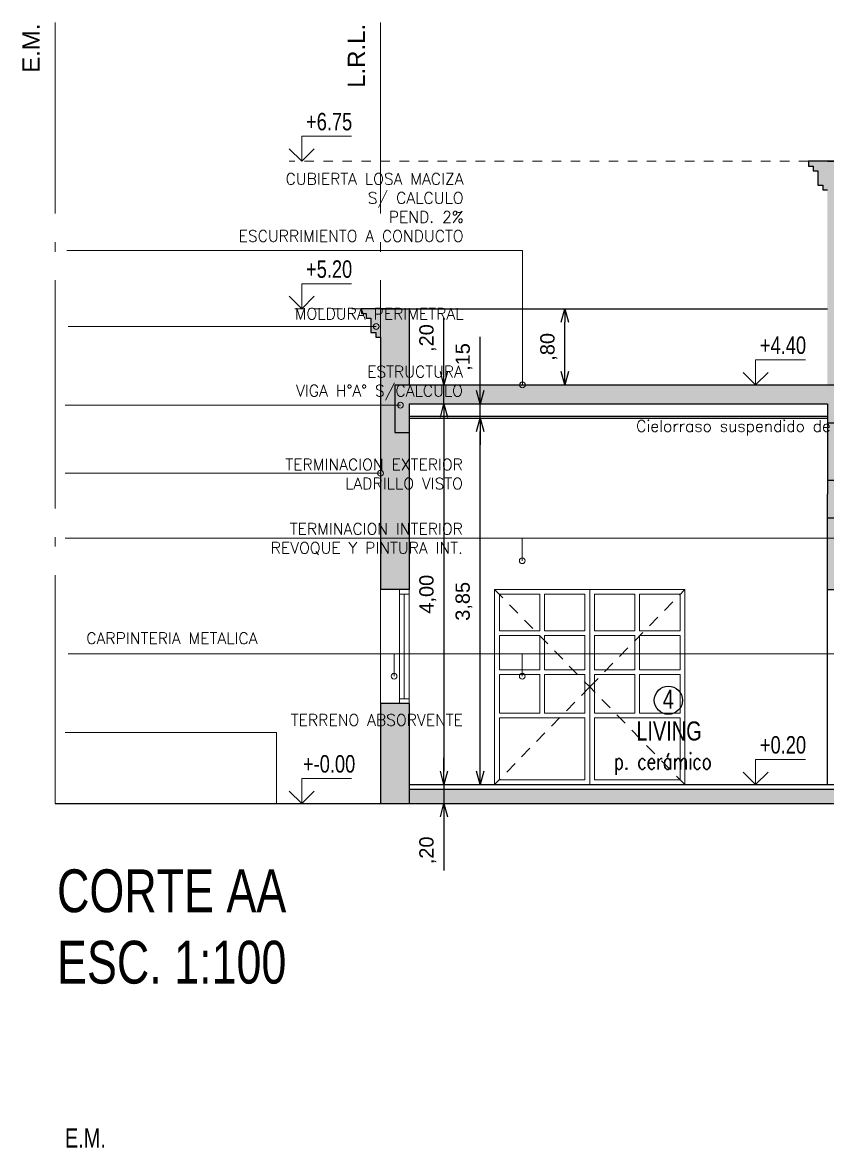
# Model space of a CAD drawing. Header units: millimetres. Extents: x 299 to 493, y -175 to -78.
# Drawn here: x 327.3 to 335.77, y -123.56 to -111.74 of the extents above; entities that cross this region are included whole.
import ezdxf

# ---------------------------------------------------------------- set-up
doc = ezdxf.new("R2010")
doc.units = ezdxf.units.MM
for name, pattern in [('ACAD_ISO04W100', [30, 24, -3, 0, -3]), ('ACAD_ISO07W100', [3, 0, -3]), ('HIDDEN2', [0.1875, 0.125, -0.0625])]:
    doc.linetypes.add(name, pattern=pattern)
for name, color, linetype, lineweight in [('0-CARPCORTE', 3, 'Continuous', 20), ('0-CARPVISTA', 20, 'Continuous', 15), ('0-COTAS', 11, 'Continuous', 15), ('0-EJES', 240, 'ACAD_ISO04W100', 20)]:
    doc.layers.add(name, color=color, linetype=linetype, lineweight=lineweight)
for name, color, linetype in [('0-ESTRUCTURA', 94, 'Continuous'), ('0-FINITO', 253, 'Continuous'), ('0-MUROS', 251, 'Continuous'), ('0-PROYECTO', 10, 'Continuous'), ('0-TEXTO', 4, 'Continuous'), ('0-VISTA 2', 2, 'Continuous')]:
    doc.layers.add(name, color=color, linetype=linetype)
doc.styles.add('Arial', font='arial.ttf', dxfattribs={"height": 0.15})
doc.styles.add('DESLOC', font='arial.ttf', dxfattribs={"width": 0.75})
doc.styles.add('RomanS', font='romans.shx')
doc.styles.get("Standard").update_dxf_attribs({"font": 'arial.ttf'})
doc.dimstyles.new('CotaNº1', dxfattribs={"dimtxt": 0.15, "dimasz": 0.14, "dimexe": 0, "dimexo": 0.5, "dimgap": 0.08, "dimtad": 1, "dimzin": 4, "dimtxsty": 'Arial', "dimblk": 'OPEN30', "dimcen": 0.3, "dimse1": 1, "dimse2": 1, "dimaunit": 1, "dimazin": 0, "dimtfac": 1, "dimtmove": 0, "dimatfit": 2, "dimfxl": 1, "dimarcsym": 0})

# ---------------------------------------------------------------- blocks, each defined once
blk = doc.blocks.new('nivel vista')
for p in [(26282.2656, 31333.5141), (26282.4656, 31333.5141)]:
    blk.add_line(p, (26282.3656, 31333.4141))
blk.add_lwpolyline([(26282.3656, 31333.4141), (26282.3656, 31333.6141), (26282.7656, 31333.6141)])
blk = doc.blocks.new('_Open30')
at = {"color": 0, "linetype": 'ByBlock', "lineweight": -2}
for p, q in [((-1, 0.268), (0, 0)), ((0, 0), (-1, -0.268)), ((0, 0), (-1, 0))]:
    blk.add_line(p, q, dxfattribs=at)
blk = doc.blocks.new('*D189')
at = {"layer": '0-COTAS', "color": 0, "lineweight": -2, "transparency": 16777216}
blk.add_line((331.734, -115.888), (331.734, -119.608), dxfattribs=at)
at = {"layer": 'Defpoints', "color": 0, "transparency": 16777216}
for p in [(331.247, -115.748), (331.247, -119.748), (331.734, -119.748)]:
    blk.add_point(p, dxfattribs=at)
at = {"layer": '0-COTAS', "color": 0, "lineweight": -2, "transparency": 16777216, "xscale": 0.14, "yscale": 0.14, "zscale": 0.14}
for p, rotation in [((331.734, -115.748), 90), ((331.734, -119.748), 270)]:
    blk.add_blockref('_Open30', p, dxfattribs=dict(at, rotation=rotation))
at = {"layer": '0-COTAS', "color": 0, "transparency": 16777216, "insert": (331.564, -117.748), "char_height": 0.15, "attachment_point": 5, "rotation": 90, "style": 'Arial'}
blk.add_mtext('4,00', dxfattribs=at)
blk = doc.blocks.new('*D190')
at = {"layer": '0-COTAS', "color": 0, "lineweight": -2, "transparency": 16777216}
for p, q in [((331.734, -115.408), (331.734, -114.844)), ((331.734, -115.748), (331.734, -115.548)), ((331.734, -115.888), (331.734, -116.028))]:
    blk.add_line(p, q, dxfattribs=at)
at = {"layer": 'Defpoints', "color": 0, "transparency": 16777216}
for p in [(331.247, -115.548), (331.734, -115.548), (331.247, -115.748)]:
    blk.add_point(p, dxfattribs=at)
at = {"layer": '0-COTAS', "color": 0, "lineweight": -2, "transparency": 16777216, "xscale": 0.14, "yscale": 0.14, "zscale": 0.14}
for p, rotation in [((331.734, -115.548), 270), ((331.734, -115.748), 90)]:
    blk.add_blockref('_Open30', p, dxfattribs=dict(at, rotation=rotation))
at = {"layer": '0-COTAS', "color": 0, "transparency": 16777216, "insert": (331.564, -115.056), "char_height": 0.15, "attachment_point": 5, "rotation": 90, "style": 'Arial'}
blk.add_mtext(',20', dxfattribs=at)
blk = doc.blocks.new('*D191')
at = {"layer": '0-COTAS', "color": 0, "lineweight": -2, "transparency": 16777216}
for p, q in [((331.734, -119.608), (331.734, -119.468)), ((331.734, -119.748), (331.734, -119.948)), ((331.734, -120.088), (331.734, -120.652))]:
    blk.add_line(p, q, dxfattribs=at)
at = {"layer": 'Defpoints', "color": 0, "transparency": 16777216}
for p in [(331.247, -119.748), (331.247, -119.948), (331.734, -119.948)]:
    blk.add_point(p, dxfattribs=at)
at = {"layer": '0-COTAS', "color": 0, "lineweight": -2, "transparency": 16777216, "xscale": 0.14, "yscale": 0.14, "zscale": 0.14}
for p, rotation in [((331.734, -119.748), 270), ((331.734, -119.948), 90)]:
    blk.add_blockref('_Open30', p, dxfattribs=dict(at, rotation=rotation))
at = {"layer": '0-COTAS', "color": 0, "transparency": 16777216, "insert": (331.564, -120.44), "char_height": 0.15, "attachment_point": 5, "rotation": 90, "style": 'Arial'}
blk.add_mtext(',20', dxfattribs=at)
blk = doc.blocks.new('*D330')
at = {"layer": '0-COTAS', "color": 0, "lineweight": -2, "transparency": 16777216}
blk.add_line((333.006, -115.408), (333.006, -114.888), dxfattribs=at)
at = {"layer": 'Defpoints', "color": 0, "transparency": 16777216}
for p in [(331.367, -114.748), (333.006, -114.748), (331.367, -115.548)]:
    blk.add_point(p, dxfattribs=at)
at = {"layer": '0-COTAS', "color": 0, "lineweight": -2, "transparency": 16777216, "xscale": 0.14, "yscale": 0.14, "zscale": 0.14}
for p, rotation in [((333.006, -114.748), 90), ((333.006, -115.548), 270)]:
    blk.add_blockref('_Open30', p, dxfattribs=dict(at, rotation=rotation))
at = {"layer": '0-COTAS', "color": 0, "transparency": 16777216, "insert": (332.836, -115.148), "char_height": 0.15, "attachment_point": 5, "rotation": 90, "style": 'Arial'}
blk.add_mtext(',80', dxfattribs=at)
blk = doc.blocks.new('*D213')
at = {"layer": '0-COTAS', "color": 0, "lineweight": -2, "transparency": 16777216}
blk.add_line((332.115, -119.608), (332.115, -116.038), dxfattribs=at)
at = {"layer": 'Defpoints', "color": 0, "transparency": 16777216}
for p in [(331.283, -115.898), (332.115, -115.898), (331.283, -119.748)]:
    blk.add_point(p, dxfattribs=at)
at = {"layer": '0-COTAS', "color": 0, "lineweight": -2, "transparency": 16777216, "xscale": 0.14, "yscale": 0.14, "zscale": 0.14}
for p, rotation in [((332.115, -115.898), 90), ((332.115, -119.748), 270)]:
    blk.add_blockref('_Open30', p, dxfattribs=dict(at, rotation=rotation))
at = {"layer": '0-COTAS', "color": 0, "transparency": 16777216, "insert": (331.945, -117.823), "char_height": 0.15, "attachment_point": 5, "rotation": 90, "style": 'Arial'}
blk.add_mtext('3,85', dxfattribs=at)
blk = doc.blocks.new('*D375')
at = {"layer": '0-COTAS', "color": 0, "lineweight": -2, "transparency": 16777216}
for p, q in [((332.115, -115.608), (332.115, -115.042)), ((332.115, -115.898), (332.115, -115.748)), ((332.115, -116.038), (332.115, -116.178))]:
    blk.add_line(p, q, dxfattribs=at)
at = {"layer": 'Defpoints', "color": 0, "transparency": 16777216}
for p in [(331.367, -115.748), (332.115, -115.748), (331.367, -115.898)]:
    blk.add_point(p, dxfattribs=at)
at = {"layer": '0-COTAS', "color": 0, "lineweight": -2, "transparency": 16777216, "xscale": 0.14, "yscale": 0.14, "zscale": 0.14}
for p, rotation in [((332.115, -115.748), 270), ((332.115, -115.898), 90)]:
    blk.add_blockref('_Open30', p, dxfattribs=dict(at, rotation=rotation))
at = {"layer": '0-COTAS', "color": 0, "transparency": 16777216, "insert": (331.945, -115.255), "char_height": 0.15, "attachment_point": 5, "rotation": 90, "style": 'Arial'}
blk.add_mtext(',15', dxfattribs=at)

msp = doc.modelspace()

# ---------------------------------------------------------------- hatches: boundary and pattern name
at = {"layer": '0-ESTRUCTURA', "ltscale": 0.025}
h = msp.add_hatch(color=256, dxfattribs=at)
h.dxf.hatch_style = 1
h.paths.add_polyline_path([(335.767, -113.398), (335.767, -113.748), (335.967, -113.748), (335.967, -113.598), (344.117, -113.598), (344.117, -113.748), (344.267, -113.748), (344.267, -113.398)])
h.paths.add_polyline_path([(335.767, -115.748), (335.767, -115.948), (335.967, -115.948), (335.967, -115.548), (331.217, -115.548), (331.217, -116.048), (331.367, -116.048), (331.367, -115.748)])
h.paths.add_polyline_path([(344.417, -116.698), (344.417, -116.948), (344.607, -116.948), (344.607, -116.048), (344.417, -116.048), (344.417, -116.548), (335.767, -116.548), (335.767, -116.698), (335.767, -116.948), (335.967, -116.948), (335.967, -116.698)])
h.paths.add_polyline_path([(342.567, -119.948), (342.567, -119.798), (331.367, -119.798), (331.367, -119.948)])
at = {"layer": '0-PROYECTO'}
h = msp.add_hatch(color=256, dxfattribs=at)
h.dxf.hatch_style = 1
h.paths.add_polyline_path([(331.067, -117.698), (331.367, -117.698), (331.367, -116.048), (331.217, -116.048), (331.217, -115.548), (331.367, -115.548), (331.367, -114.748), (331.067, -114.748), (330.867, -114.748), (330.867, -114.798), (330.917, -114.798), (330.917, -114.848), (330.967, -114.848), (330.967, -114.998), (331.017, -114.998), (331.017, -115.048), (331.067, -115.048)])
h.paths.add_polyline_path([(335.567, -113.198), (335.567, -113.248), (335.617, -113.248), (335.617, -113.298), (335.667, -113.298), (335.667, -113.448), (335.717, -113.448), (335.717, -113.498), (335.767, -113.498), (335.767, -113.398), (335.967, -113.398), (335.967, -113.198)])
h.paths.add_polyline_path([(335.967, -113.748), (335.767, -113.748), (335.767, -115.548), (335.967, -115.548)])
h.paths.add_polyline_path([(335.967, -115.948), (335.767, -115.948), (335.767, -116.548), (335.967, -116.548)])
h.paths.add_polyline_path([(335.767, -117.698), (335.967, -117.698), (335.967, -116.948), (335.767, -116.948)])
h.paths.add_polyline_path([(340.017, -114.448), (340.17, -114.448), (340.17, -113.598), (340.017, -113.598)])
h.paths.add_polyline_path([(340.17, -113.398), (340.17, -112.498), (339.97, -112.498), (339.97, -113.398)])
h.paths.add_polyline_path([(342.167, -114.448), (342.32, -114.448), (342.32, -113.598), (342.167, -113.598)])
h.paths.add_polyline_path([(344.117, -116.548), (344.417, -116.548), (344.417, -112.498), (344.117, -112.498), (344.117, -113.398), (344.267, -113.398), (344.267, -113.748), (344.117, -113.748)])
h.paths.add_polyline_path([(342.567, -116.698), (342.367, -116.698), (342.367, -118.048), (342.567, -118.048)])
h.paths.add_polyline_path([(342.367, -119.798), (342.567, -119.798), (342.567, -118.648), (342.367, -118.648)])
h = msp.add_hatch(color=256, dxfattribs=at)
h.dxf.hatch_style = 1
h.paths.add_polyline_path([(331.367, -118.898), (331.067, -118.898), (331.067, -119.948), (331.367, -119.948)])

# ---------------------------------------------------------------- linework, layer by layer
at = {"layer": '0-CARPCORTE'}
for p, q in [((331.267, -117.698, 0.041), (331.267, -118.898, 0.041)), ((331.367, -117.748, 0.041), (331.267, -117.748, 0.041)), ((331.317, -117.748, 0.041), (331.317, -118.848, 0.041)), ((331.367, -117.698, 0.041), (331.367, -118.898, 0.041)), ((331.367, -118.848, 0.041), (331.267, -118.848, 0.041))]:
    msp.add_line(p, q, dxfattribs=at)
at = {"layer": '0-CARPVISTA'}
for p, q in [((331.067, -117.698, 0.041), (331.067, -118.898, 0.041)), ((332.267, -117.698, 0.041), (332.267, -119.748, 0.041)), ((334.267, -117.698, 0.041), (332.267, -117.698, 0.041)), ((333.267, -117.698, 0.041), (333.267, -119.748, 0.041)), ((334.267, -117.698, 0.041), (334.267, -119.748, 0.041))]:
    msp.add_line(p, q, dxfattribs=at)
at = {"layer": '0-CARPVISTA', "elevation": 0.041}
for points in [[(332.742, -117.748), (332.742, -118.133), (332.317, -118.133), (332.317, -117.748)], [(333.217, -117.748), (332.792, -117.748), (332.792, -118.133), (333.217, -118.133)], [(333.742, -117.748), (333.742, -118.133), (333.317, -118.133), (333.317, -117.748)], [(334.217, -117.748), (333.792, -117.748), (333.792, -118.133), (334.217, -118.133)], [(332.317, -118.183), (332.742, -118.183), (332.742, -118.543), (332.317, -118.543)], [(333.217, -118.183), (332.792, -118.183), (332.792, -118.543), (333.217, -118.543)], [(333.317, -118.183), (333.742, -118.183), (333.742, -118.543), (333.317, -118.543)], [(334.217, -118.183), (333.792, -118.183), (333.792, -118.543), (334.217, -118.543)], [(332.317, -118.998), (332.317, -118.593), (332.742, -118.593), (332.742, -118.998)], [(333.217, -118.593), (332.792, -118.593), (332.792, -118.998), (333.217, -118.998)], [(333.317, -118.998), (333.317, -118.593), (333.742, -118.593), (333.742, -118.998)], [(334.217, -118.593), (333.792, -118.593), (333.792, -118.998), (334.217, -118.998)], [(333.217, -119.048), (333.217, -119.698), (332.317, -119.698), (332.317, -119.048)], [(334.217, -119.048), (334.217, -119.698), (333.317, -119.698), (333.317, -119.048)]]:
    msp.add_lwpolyline(points, close=True, dxfattribs=at)
at = {"layer": '0-COTAS', "linetype": 'ACAD_ISO07W100', "ltscale": 0.02}
for p, q in [((335.567, -113.198, 0.041), (330.107, -113.198, 0.041)), ((330.867, -114.748, 0.041), (330.107, -114.748, 0.041))]:
    msp.add_line(p, q, dxfattribs=at)
at = {"layer": '0-COTAS'}
for p, q in [((332.559, -114.134, 0.041), (327.768, -114.134, 0.041)), ((332.559, -115.548, 0.041), (332.559, -114.134, 0.041)), ((331.022, -114.934, 0.041), (327.784, -114.934, 0.041)), ((327.752, -115.761, 0.041), (331.277, -115.761, 0.041)), ((327.752, -116.477, 0.041), (331.067, -116.477, 0.041)), ((327.752, -117.16, 0.041), (337.205, -117.16, 0.041)), ((332.558, -117.16, 0.041), (332.558, -117.396, 0.041)), ((327.784, -118.374, 0.041), (337.205, -118.374, 0.041)), ((331.21, -118.374, 0.041), (331.21, -118.61, 0.041)), ((332.558, -118.374, 0.041), (332.558, -118.61, 0.041)), ((327.752, -119.202, 0.041), (329.974, -119.202, 0.041)), ((329.974, -119.202, 0.041), (329.974, -119.948, 0.041))]:
    msp.add_line(p, q, dxfattribs=at)
for centre in [(331.022, -114.934, 0.041), (332.559, -115.548, 0.041), (331.277, -115.761, 0.041), (331.067, -116.477, 0.041), (332.558, -117.396, 0.041), (331.21, -118.61, 0.041), (332.558, -118.61, 0.041)]:
    msp.add_circle(centre, 0.0303, dxfattribs=at)
at = {"layer": '0-EJES', "ltscale": 0.1}
for p, q in [((327.647, -119.948, 0.041), (327.647, -111.739, 0.041)), ((331.067, -119.948, 0.041), (331.067, -111.739, 0.041))]:
    msp.add_line(p, q, dxfattribs=at)
at = {"layer": '0-FINITO', "linetype": 'HIDDEN2'}
for p, q in [((332.267, -117.698, 0.041), (333.267, -118.723, 0.041)), ((333.267, -118.723, 0.041), (334.267, -117.698, 0.041)), ((333.267, -118.723, 0.041), (332.267, -119.748, 0.041)), ((334.267, -119.748, 0.041), (333.267, -118.723, 0.041))]:
    msp.add_line(p, q, dxfattribs=at)
at = {"layer": '0-MUROS'}
for p, q in [((335.767, -113.198, 0.041), (335.967, -113.198, 0.041)), ((331.067, -114.748, 0.041), (331.367, -114.748, 0.041)), ((331.367, -114.748, 0.041), (331.367, -115.548, 0.041)), ((331.067, -115.048, 0.041), (331.067, -117.698, 0.041)), ((331.217, -115.548, 0.041), (335.967, -115.548, 0.041)), ((331.217, -115.548, 0.041), (331.217, -116.048, 0.041)), ((331.367, -115.748, 0.041), (331.367, -117.698, 0.041)), ((331.367, -115.748, 0.041), (335.767, -115.748, 0.041)), ((335.767, -115.748, 0.041), (335.767, -116.698, 0.041)), ((335.767, -115.948, 0.041), (335.967, -115.948, 0.041)), ((331.217, -116.048, 0.041), (331.367, -116.048, 0.041)), ((335.767, -116.548, 0.041), (344.417, -116.548, 0.041)), ((335.767, -117.698, 0.041), (335.767, -116.698, 0.041)), ((335.967, -116.948, 0.041), (335.767, -116.948, 0.041)), ((331.367, -117.698, 0.041), (331.067, -117.698, 0.041)), ((335.767, -119.748, 0.041), (335.767, -117.698, 0.041)), ((331.067, -118.898, 0.041), (331.067, -119.948, 0.041)), ((331.367, -118.898, 0.041), (331.067, -118.898, 0.041)), ((331.367, -118.898, 0.041), (331.367, -119.948, 0.041)), ((331.367, -119.748, 0.041), (342.367, -119.748, 0.041)), ((331.367, -119.798, 0.041), (342.567, -119.798, 0.041)), ((327.647, -119.948, 0.041), (348.587, -119.948, 0.041))]:
    msp.add_line(p, q, dxfattribs=at)
at = {"layer": '0-MUROS', "elevation": 0.041}
for points in [[(335.967, -113.198), (335.567, -113.198), (335.567, -113.248), (335.617, -113.248), (335.617, -113.298), (335.667, -113.298), (335.667, -113.448), (335.717, -113.448), (335.717, -113.498), (335.767, -113.498)], [(331.267, -114.748), (330.867, -114.748), (330.867, -114.798), (330.917, -114.798), (330.917, -114.848), (330.967, -114.848), (330.967, -114.998), (331.017, -114.998), (331.017, -115.048), (331.067, -115.048)], [(335.767, -117.698), (335.967, -117.698)]]:
    msp.add_lwpolyline(points, dxfattribs=at)
at = {"layer": '0-TEXTO'}
msp.add_circle((334.094, -118.862, 0.041), 0.148, dxfattribs=at)
at = {"layer": '0-VISTA 2'}
for p, q in [((331.367, -114.748, 0.041), (335.767, -114.748, 0.041)), ((331.367, -115.878, 0.041), (335.767, -115.878, 0.041)), ((331.367, -115.898, 0.041), (335.767, -115.898, 0.041))]:
    msp.add_line(p, q, dxfattribs=at)

# ---------------------------------------------------------------- block references
at = {"layer": '0-COTAS', "xscale": 1.31155353799204, "yscale": 1.31155353799204, "zscale": 1.31155353799204}
for p in [(-34140.491, -41208.648, 0.041), (-34140.491, -41210.198, 0.041), (-34135.719, -41210.998, 0.041), (-34135.719, -41215.198, 0.041), (-34140.491, -41215.398, 0.041)]:
    msp.add_blockref('nivel vista', p, dxfattribs=at)

# ---------------------------------------------------------------- texts
at = {"layer": '0-COTAS', "char_height": 0.1832, "attachment_point": 5, "line_spacing_factor": 0.7, "style": 'DESLOC'}
for s, insert in [('+6.75', (330.527, -112.782, 0.041)), ('+5.20', (330.527, -114.332, 0.041)), ('+4.40', (335.299, -115.132, 0.041)), ('+0.20', (335.299, -119.332, 0.041)), ('+-0.00', (330.527, -119.532, 0.041))]:
    msp.add_mtext_dynamic_manual_height_columns(s, width=0.6482, gutter_width=1, heights=[0], dxfattribs=dict(at, insert=insert))
at = {"layer": '0-TEXTO', "char_height": 0.18, "attachment_point": 5, "rotation": 90}
for s, insert in [('E.M.', (327.393, -112.009, 0.041)), ('L.R.L.', (330.813, -112.09, 0.041))]:
    msp.add_mtext_dynamic_manual_height_columns(s, width=2.81894, gutter_width=16216.005, heights=[1.559], dxfattribs=dict(at, insert=insert))
at = {"layer": '0-TEXTO', "color": 4, "char_height": 0.12, "attachment_point": 6, "style": 'RomanS'}
for s, insert in [('CUBIERTA LOSA MACIZA\\PS/ CALCULO\\PPEND. 2%\\PESCURRIMIENTO A CONDUCTO', (331.941, -113.683, 0.041)), ('MOLDURA PERIMETRAL', (331.94, -114.8, 0.041)), ('ESTRUCTURA\\PVIGA H°A° S/CALCULO', (331.934, -115.529, 0.041)), ('Cielorraso suspendido de durlock', (336.465, -116, 0.041)), ('TERMINACION EXTERIOR\\PLADRILLO VISTO', (331.934, -116.485, 0.041)), ('TERMINACION INTERIOR\\PREVOQUE Y PINTURA INT.', (331.934, -117.167, 0.041)), ('CARPINTERIA METALICA', (329.774, -118.211, 0.041)), ('TERRENO ABSORVENTE ', (331.934, -119.07, 0.041))]:
    msp.add_mtext_dynamic_manual_height_columns(s, width=4.16412, gutter_width=1, heights=[1.04], dxfattribs=dict(at, insert=insert))
at = {"layer": '0-TEXTO', "attachment_point": 1, "style": 'DESLOC'}
for s, width, heights, insert, char_height in [('\\pi1.35971;4\\P\\pi1.08227;LIVING\\P\\pi0.84694;{\\Fromans|c0;\\H0.85x;p. cerámico}', 2.51709, [1.363], (332.675, -118.752, 0.041), 0.2), ('\\pi0.68868;CORTE AA\\PESC. 1:100', 6.62433, [2.517], (326.978, -120.64, 0.041), 0.45), ('\\pi0.37624;E.M.', 0.84237, [0.566], (327.373, -123.363, 0.041), 0.2)]:
    msp.add_mtext_dynamic_manual_height_columns(s, width=width, gutter_width=1.5, heights=heights, dxfattribs=dict(at, insert=insert, char_height=char_height))

# ---------------------------------------------------------------- dimensions: what is measured, and where the dimension line sits
at = {"layer": '0-COTAS'}
for base, p1, p2, picture, middle in [((333.006, -114.748, 0.041), (331.367, -115.548, 0.041), (331.367, -114.748, 0.041), '*D330', (332.836, -115.148, 0.041)), ((331.734, -115.548, 0.041), (331.247, -115.748, 0.041), (331.247, -115.548, 0.041), '*D190', (331.564, -115.056, 0.041)), ((332.115, -115.748, 0.041), (331.367, -115.898, 0.041), (331.367, -115.748, 0.041), '*D375', (331.945, -115.255, 0.041)), ((331.734, -119.748, 0.041), (331.247, -115.748, 0.041), (331.247, -119.748, 0.041), '*D189', (331.564, -117.748, 0.041)), ((332.115, -115.898, 0.041), (331.283, -119.748, 0.041), (331.283, -115.898, 0.041), '*D213', (331.945, -117.823, 0.041)), ((331.734, -119.948, 0.041), (331.247, -119.748, 0.041), (331.247, -119.948, 0.041), '*D191', (331.564, -120.44, 0.041))]:
    dim = msp.add_linear_dim(base=base, p1=p1, p2=p2, angle=90, dimstyle='CotaNº1', dxfattribs=at)
    dim.commit()
    dim.dimension.update_dxf_attribs({"geometry": picture, "text_midpoint": middle})

doc.saveas('drawing.dxf')
